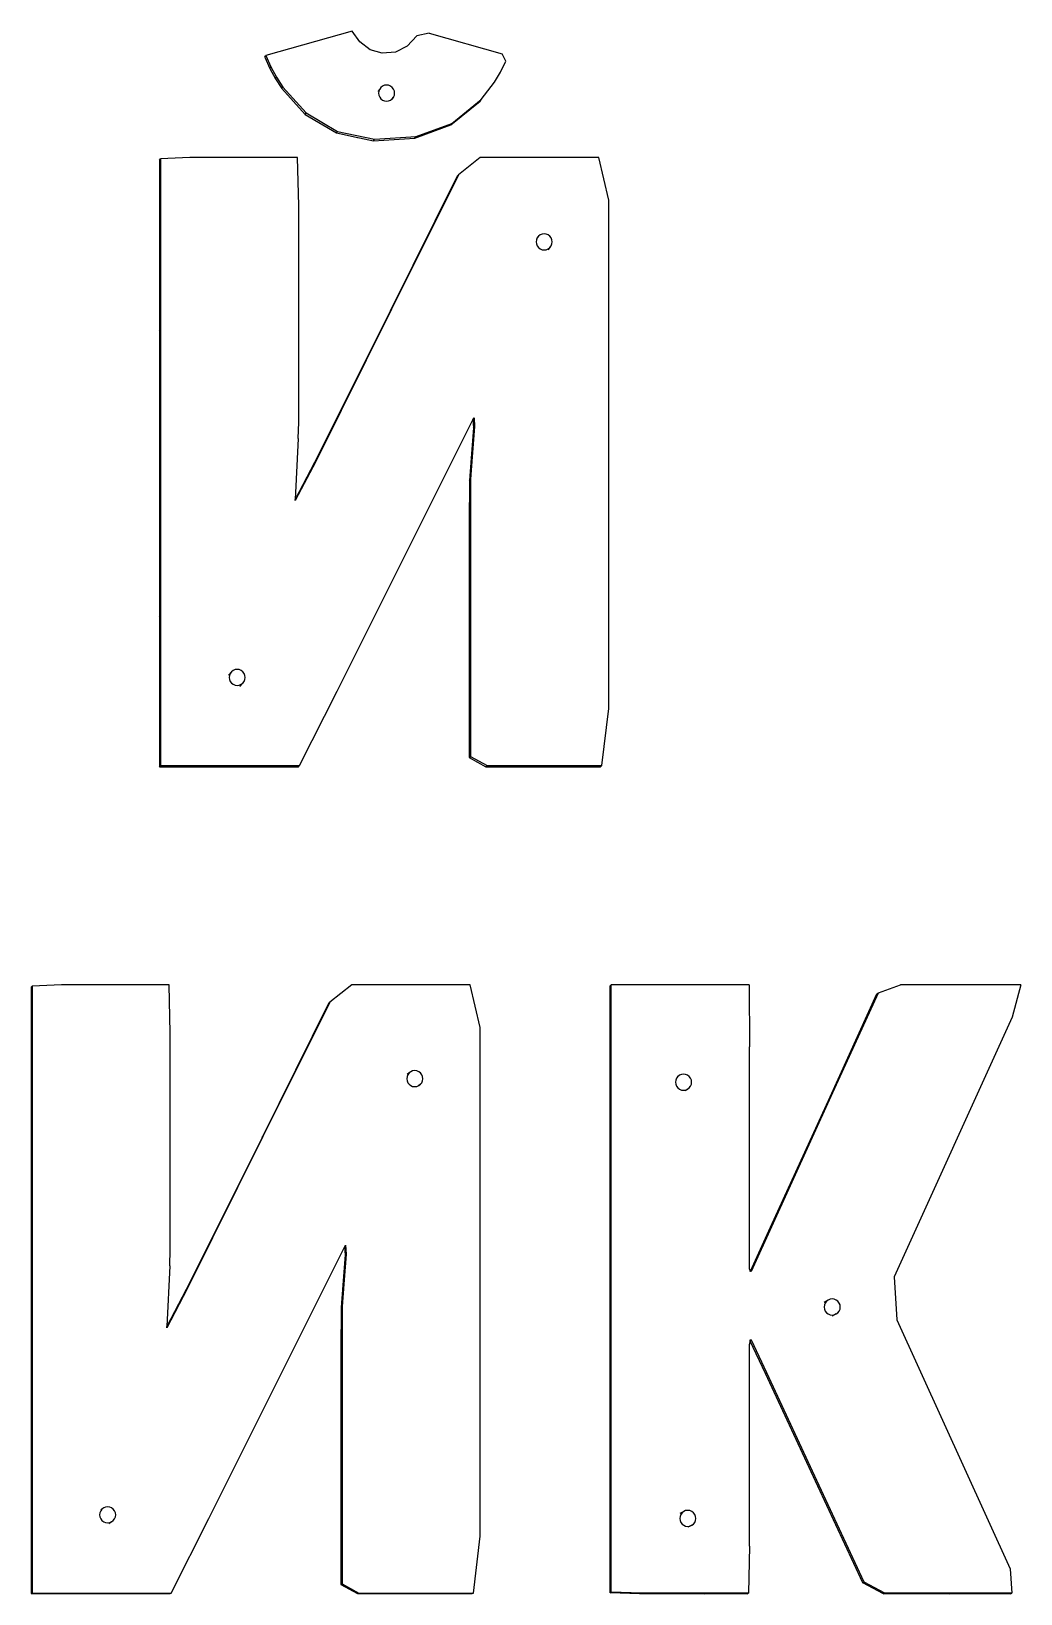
# Model space of a CAD drawing. Extents: x -1938 to 2501, y -2491 to 1970.
# Drawn here: x 1147 to 1906, y 770 to 1970 of the extents above; entities that cross this region are included whole.
import ezdxf

# ---------------------------------------------------------------- set-up
doc = ezdxf.new("R2010")
doc.units = 0
doc.layers.get('0').update_dxf_attribs({"linetype": 'CONTINUOUS'})

msp = doc.modelspace()

# ---------------------------------------------------------------- linework, layer by layer
for p, q in [((1393, 1969.9), (1326.7, 1951.2)), ((1398.9, 1961.8), (1393, 1969.9)), ((1452, 1968.4), (1442.6, 1966.4)), ((1452, 1968.4), (1508, 1952.5)), ((1406.6, 1955.6), (1398.9, 1961.8)), ((1415.8, 1953), (1406.6, 1955.6)), ((1435.1, 1958.4), (1426.1, 1953.9)), ((1442.6, 1966.4), (1435.1, 1958.4)), ((1325.9, 1950), (1326.7, 1951.2)), ((1325.9, 1950), (1329.8, 1941.4)), ((1326.7, 1951.2), (1330.6, 1942.6)), ((1426.1, 1953.9), (1415.8, 1953)), ((1506.7, 1938.6), (1510.8, 1946.9)), ((1510.8, 1946.9), (1508, 1952.5)), ((1329.8, 1941.4), (1330.6, 1942.6)), ((1329.8, 1941.4), (1334.1, 1933.4)), ((1330.6, 1942.6), (1334.9, 1934.6)), ((1334.1, 1933.4), (1334.9, 1934.6)), ((1334.1, 1933.4), (1338.9, 1925.9)), ((1334.9, 1934.6), (1339.7, 1927.1)), ((1502.1, 1930.9), (1506.7, 1938.6)), ((1338.9, 1925.9), (1339.7, 1927.1)), ((1338.9, 1925.9), (1356.8, 1906)), ((1339.7, 1927.1), (1357.6, 1907.2)), ((1414, 1925.5), (1412.6, 1923.6)), ((1413.4, 1924), (1413.2, 1922.4)), ((1413.2, 1922.4), (1413.4, 1920.9)), ((1414, 1925.5), (1413.4, 1924)), ((1413.4, 1920.9), (1414, 1919.4)), ((1415, 1926.8), (1414, 1925.5)), ((1416.3, 1927.8), (1415, 1926.8)), ((1417.7, 1928.4), (1416.3, 1927.8)), ((1419.3, 1928.6), (1417.7, 1928.4)), ((1420.9, 1928.4), (1419.3, 1928.6)), ((1422.4, 1927.8), (1420.9, 1928.4)), ((1423.7, 1926.8), (1422.4, 1927.8)), ((1424.7, 1925.5), (1423.7, 1926.8)), ((1425.3, 1924), (1424.7, 1925.5)), ((1424.7, 1919.4), (1425.3, 1920.9)), ((1425.5, 1922.4), (1425.3, 1924)), ((1425.3, 1920.9), (1425.5, 1922.4)), ((1492, 1917.4), (1502.1, 1930.9)), ((1414, 1919.4), (1415, 1918.1)), ((1415, 1918.1), (1416.3, 1917.1)), ((1416.3, 1917.1), (1417.7, 1916.5)), ((1417.7, 1916.5), (1419.3, 1916.3)), ((1419.3, 1916.3), (1420.9, 1916.5)), ((1420.9, 1916.5), (1422.4, 1917.1)), ((1422.4, 1917.1), (1423.7, 1918.1)), ((1424.7, 1919.4), (1423.2, 1917.4)), ((1423.7, 1918.1), (1424.7, 1919.4)), ((1468.6, 1898), (1491.1, 1916.2)), ((1469.5, 1899.1), (1492, 1917.4)), ((1491.1, 1916.2), (1492, 1917.4)), ((1356.8, 1906), (1357.6, 1907.2)), ((1356.8, 1906), (1380.8, 1891.9)), ((1357.6, 1907.2), (1381.6, 1893)), ((1441.1, 1887.9), (1468.6, 1898)), ((1441.9, 1889), (1469.5, 1899.1)), ((1468.6, 1898), (1469.5, 1899.1)), ((1380.8, 1891.9), (1381.6, 1893)), ((1380.8, 1891.9), (1395.9, 1888.7)), ((1381.6, 1893), (1410.1, 1887)), ((1395.9, 1888.7), (1396.9, 1888.3)), ((1395.9, 1888.7), (1398.6, 1888.1)), ((1396.9, 1888.3), (1398.4, 1888.1)), ((1398.4, 1888.1), (1398.6, 1888.1)), ((1398.6, 1888.1), (1409.2, 1885.8)), ((1409.2, 1885.8), (1441.1, 1887.9)), ((1409.2, 1885.8), (1410.1, 1887)), ((1410.1, 1887), (1441.9, 1889)), ((1441.1, 1887.9), (1441.9, 1889)), ((1245.1, 1870.9), (1245.9, 1872)), ((1268.4, 1873), (1245.9, 1872)), ((1245.9, 1872), (1245.9, 1740.6)), ((1351, 1873), (1268.4, 1873)), ((1351.9, 1835.8), (1351, 1873)), ((1491.2, 1873), (1474.4, 1859.8)), ((1582.1, 1873), (1491.2, 1873)), ((1589.8, 1840.2), (1582.1, 1873)), ((1245.1, 1870.9), (1245.1, 1739.6)), ((1474.4, 1859.8), (1423, 1756.5)), ((1473.5, 1858.7), (1474.4, 1859.8)), ((1473.5, 1858.7), (1422.2, 1755.5)), ((1351.9, 1669.9), (1351.9, 1835.8)), ((1589.8, 1449.9), (1589.8, 1840.2)), ((1535.9, 1812.5), (1534.4, 1810.7)), ((1535.9, 1812.5), (1534.9, 1811.3)), ((1537.2, 1813.5), (1535.9, 1812.5)), ((1538.7, 1814.1), (1537.2, 1813.5)), ((1540.3, 1814.3), (1538.7, 1814.1)), ((1541.9, 1814.1), (1540.3, 1814.3)), ((1543.3, 1813.5), (1541.9, 1814.1)), ((1544.6, 1812.5), (1543.3, 1813.5)), ((1545.6, 1811.3), (1544.6, 1812.5)), ((1534.3, 1809.8), (1534.1, 1808.2)), ((1534.1, 1808.2), (1534.3, 1806.6)), ((1534.9, 1811.3), (1534.3, 1809.8)), ((1534.3, 1806.6), (1534.9, 1805.1)), ((1534.9, 1805.1), (1535.9, 1803.8)), ((1535.9, 1803.8), (1537.2, 1802.8)), ((1537.2, 1802.8), (1538.7, 1802.2)), ((1538.7, 1802.2), (1540.3, 1802)), ((1540.3, 1802), (1541.9, 1802.2)), ((1541.9, 1802.2), (1543.3, 1802.8)), ((1544.6, 1803.8), (1543.1, 1802)), ((1543.3, 1802.8), (1544.6, 1803.8)), ((1544.6, 1803.8), (1545.6, 1805.1)), ((1546.2, 1809.8), (1545.6, 1811.3)), ((1545.6, 1805.1), (1546.2, 1806.6)), ((1546.4, 1808.2), (1546.2, 1809.8)), ((1546.2, 1806.6), (1546.4, 1808.2)), ((1422.2, 1755.5), (1364.1, 1638.7)), ((1423, 1756.5), (1364.9, 1639.7)), ((1422.2, 1755.5), (1423, 1756.5)), ((1245.1, 1739.6), (1245.9, 1740.6)), ((1245.1, 1739.6), (1245.1, 1520.6)), ((1245.9, 1740.6), (1245.9, 1521.6)), ((1351.5, 1657.3), (1351.9, 1669.9)), ((1381.5, 1463.3), (1485.6, 1671.5)), ((1485.6, 1671.5), (1486.4, 1673.2)), ((1485.6, 1671.5), (1486, 1665.4)), ((1486.4, 1673.2), (1486.9, 1666.4)), ((1351.5, 1657.3), (1349.2, 1610.4)), ((1486, 1665.4), (1484.2, 1642.2)), ((1486.9, 1666.4), (1485.1, 1643.2)), ((1486, 1665.4), (1486.9, 1666.4)), ((1364.9, 1639.7), (1349.1, 1609.7)), ((1364.1, 1638.7), (1349.2, 1610.4)), ((1364.1, 1638.7), (1364.9, 1639.7)), ((1484.2, 1642.2), (1482.9, 1625)), ((1485.1, 1643.2), (1483.8, 1626)), ((1484.2, 1642.2), (1485.1, 1643.2)), ((1482.9, 1625), (1482.8, 1591.5)), ((1482.9, 1625), (1483.8, 1626)), ((1483.8, 1626), (1483.7, 1592.5)), ((1349.1, 1609.7), (1349.2, 1610.4)), ((1482.8, 1591.5), (1483.7, 1592.5)), ((1482.8, 1591.5), (1482.8, 1492.6)), ((1483.7, 1592.5), (1483.7, 1493.5)), ((1245.1, 1520.6), (1245.9, 1521.6)), ((1245.1, 1520.6), (1245.1, 1405.2)), ((1245.9, 1521.6), (1245.9, 1406.1)), ((1482.8, 1492.6), (1483.7, 1493.5)), ((1482.8, 1492.6), (1482.8, 1412.3)), ((1483.7, 1493.5), (1483.7, 1413.2)), ((1300.3, 1478.2), (1297.9, 1475.5)), ((1299.3, 1476.9), (1298.7, 1475.4)), ((1300.3, 1478.2), (1299.3, 1476.9)), ((1301.6, 1479.2), (1300.3, 1478.2)), ((1303, 1479.8), (1301.6, 1479.2)), ((1304.6, 1480), (1303, 1479.8)), ((1306.2, 1479.8), (1304.6, 1480)), ((1307.7, 1479.2), (1306.2, 1479.8)), ((1309, 1478.2), (1307.7, 1479.2)), ((1310, 1476.9), (1309, 1478.2)), ((1310.6, 1475.4), (1310, 1476.9)), ((1298.7, 1475.4), (1298.5, 1473.8)), ((1298.5, 1473.8), (1298.7, 1472.2)), ((1298.7, 1472.2), (1299.3, 1470.7)), ((1299.3, 1470.7), (1300.3, 1469.5)), ((1300.3, 1469.5), (1301.6, 1468.5)), ((1301.6, 1468.5), (1303, 1467.9)), ((1303, 1467.9), (1304.6, 1467.7)), ((1304.6, 1467.7), (1306.2, 1467.9)), ((1306.2, 1467.9), (1307.7, 1468.5)), ((1309, 1469.5), (1306.6, 1466.8)), ((1307.7, 1468.5), (1309, 1469.5)), ((1309, 1469.5), (1310, 1470.7)), ((1310, 1470.7), (1310.6, 1472.2)), ((1310.8, 1473.8), (1310.6, 1475.4)), ((1310.6, 1472.2), (1310.8, 1473.8)), ((1352.6, 1406.1), (1381.5, 1463.3)), ((1584.5, 1406.1), (1589.8, 1449.9)), ((1245.1, 1405.2), (1245.9, 1406.1)), ((1245.1, 1405.2), (1271.6, 1405.2)), ((1245.9, 1406.1), (1272.3, 1406.1)), ((1271.6, 1405.2), (1272.3, 1406.1)), ((1271.6, 1405.2), (1321.7, 1405.2)), ((1272.3, 1406.1), (1322.5, 1406.1)), ((1321.7, 1405.2), (1322.5, 1406.1)), ((1321.7, 1405.2), (1351.8, 1405.2)), ((1322.5, 1406.1), (1352.6, 1406.1)), ((1351.8, 1405.2), (1352.6, 1406.1)), ((1482.8, 1412.3), (1483.7, 1413.2)), ((1482.8, 1412.3), (1495.6, 1405.2)), ((1483.7, 1413.2), (1496.5, 1406.1)), ((1495.6, 1405.2), (1496.5, 1406.1)), ((1495.6, 1405.2), (1542.3, 1405.2)), ((1496.5, 1406.1), (1543.2, 1406.1)), ((1542.3, 1405.2), (1543.2, 1406.1)), ((1542.3, 1405.2), (1583.5, 1405.2)), ((1543.2, 1406.1), (1584.5, 1406.1)), ((1583.5, 1405.2), (1584.5, 1406.1)), ((1146.6, 1236.1), (1147.3, 1236.8)), ((1146.6, 1236.1), (1146.6, 1104.7)), ((1169.8, 1237.8), (1147.3, 1236.8)), ((1147.3, 1236.8), (1147.3, 1105.4)), ((1252.4, 1237.8), (1169.8, 1237.8)), ((1253.3, 1200.6), (1252.4, 1237.8)), ((1392.6, 1237.8), (1375.8, 1224.6)), ((1483.5, 1237.8), (1392.6, 1237.8)), ((1491.2, 1205), (1483.5, 1237.8)), ((1590.8, 1237), (1591.7, 1237.7)), ((1590.8, 1121.1), (1590.8, 1237)), ((1591.7, 1121.8), (1591.7, 1237.7)), ((1697.5, 1237.7), (1591.7, 1237.7)), ((1697.5, 1237.7), (1697.7, 1190.3)), ((1796.7, 1231.6), (1813.8, 1237.7)), ((1906, 1237.7), (1813.8, 1237.7)), ((1906, 1237.7), (1899.5, 1212.9)), ((1375, 1223.9), (1323.7, 1120.6)), ((1375.8, 1224.6), (1324.4, 1121.3)), ((1375, 1223.9), (1375.8, 1224.6)), ((1759.6, 1151.7), (1795.6, 1230.8)), ((1760.6, 1152.4), (1796.7, 1231.6)), ((1795.6, 1230.8), (1796.7, 1231.6)), ((1899.5, 1212.9), (1808.9, 1013.6)), ((1253.3, 1034.6), (1253.3, 1200.6)), ((1491.2, 814.6), (1491.2, 1205)), ((1697.7, 1019.6), (1697.7, 1190.3)), ((1435, 1167.3), (1434.8, 1165.7)), ((1434.8, 1165.7), (1435, 1164.1)), ((1435.6, 1168.8), (1435, 1167.3)), ((1435, 1164.1), (1435.6, 1162.6)), ((1436.6, 1170.1), (1435.1, 1168.9)), ((1436.6, 1170.1), (1435.6, 1168.8)), ((1437.9, 1171), (1436.6, 1170.1)), ((1439.3, 1171.7), (1437.9, 1171)), ((1440.9, 1171.9), (1439.3, 1171.7)), ((1442.5, 1171.7), (1440.9, 1171.9)), ((1444, 1171), (1442.5, 1171.7)), ((1445.3, 1170.1), (1444, 1171)), ((1446.3, 1168.8), (1445.3, 1170.1)), ((1446.9, 1167.3), (1446.3, 1168.8)), ((1446.3, 1162.6), (1446.9, 1164.1)), ((1447.1, 1165.7), (1446.9, 1167.3)), ((1446.9, 1164.1), (1447.1, 1165.7)), ((1641.3, 1164.6), (1641.1, 1163)), ((1641.9, 1166.1), (1641.3, 1164.6)), ((1642.9, 1167.3), (1641.9, 1166.1)), ((1644.1, 1168.3), (1642.5, 1167.1)), ((1644.1, 1168.3), (1642.9, 1167.3)), ((1645.6, 1168.9), (1644.1, 1168.3)), ((1647.2, 1169.1), (1645.6, 1168.9)), ((1648.8, 1168.9), (1647.2, 1169.1)), ((1650.3, 1168.3), (1648.8, 1168.9)), ((1651.6, 1167.3), (1650.3, 1168.3)), ((1652.5, 1166.1), (1651.6, 1167.3)), ((1653.2, 1164.6), (1652.5, 1166.1)), ((1653.4, 1163), (1653.2, 1164.6)), ((1435.6, 1162.6), (1436.6, 1161.4)), ((1436.6, 1161.4), (1437.9, 1160.4)), ((1437.9, 1160.4), (1439.3, 1159.8)), ((1439.3, 1159.8), (1440.9, 1159.6)), ((1440.9, 1159.6), (1442.5, 1159.8)), ((1442.5, 1159.8), (1444, 1160.4)), ((1445.3, 1161.4), (1443.8, 1160.2)), ((1444, 1160.4), (1445.3, 1161.4)), ((1445.3, 1161.4), (1446.3, 1162.6)), ((1641.1, 1163), (1641.3, 1161.4)), ((1641.3, 1161.4), (1641.9, 1159.9)), ((1641.9, 1159.9), (1642.9, 1158.6)), ((1642.9, 1158.6), (1644.1, 1157.6)), ((1644.1, 1157.6), (1645.6, 1157)), ((1645.6, 1157), (1647.2, 1156.8)), ((1647.2, 1156.8), (1648.8, 1157)), ((1650.3, 1157.6), (1648.6, 1156.5)), ((1648.8, 1157), (1650.3, 1157.6)), ((1650.3, 1157.6), (1651.6, 1158.6)), ((1651.6, 1158.6), (1652.5, 1159.9)), ((1652.5, 1159.9), (1653.2, 1161.4)), ((1653.2, 1161.4), (1653.4, 1163)), ((1714, 1051.7), (1759.6, 1151.7)), ((1715, 1052.3), (1760.6, 1152.4)), ((1759.6, 1151.7), (1760.6, 1152.4)), ((1323.7, 1120.6), (1265.6, 1003.8)), ((1324.4, 1121.3), (1266.3, 1004.4)), ((1323.7, 1120.6), (1324.4, 1121.3)), ((1590.8, 1121.1), (1591.7, 1121.8)), ((1590.8, 901.8), (1590.8, 1121.1)), ((1591.7, 902.3), (1591.7, 1121.8)), ((1146.6, 1104.7), (1147.3, 1105.4)), ((1146.6, 1104.7), (1146.6, 885.8)), ((1147.3, 1105.4), (1147.3, 886.3)), ((1698.6, 1018), (1714, 1051.7)), ((1699.4, 1018), (1715, 1052.3)), ((1714, 1051.7), (1715, 1052.3)), ((1252.9, 1022.1), (1253.3, 1034.6)), ((1282.9, 828.1), (1387.1, 1036.4)), ((1387.1, 1036.4), (1387.8, 1037.9)), ((1387.1, 1036.4), (1387.5, 1030.5)), ((1387.8, 1037.9), (1388.3, 1031.1)), ((1252.9, 1022.1), (1250.6, 975.4)), ((1387.5, 1030.5), (1385.7, 1007.3)), ((1388.3, 1031.1), (1386.5, 1007.9)), ((1387.5, 1030.5), (1388.3, 1031.1)), ((1386.5, 1007.9), (1385.2, 990.7)), ((1385.7, 1007.3), (1386.5, 1007.9)), ((1697.7, 1019.6), (1698, 1018)), ((1698, 1018), (1698.6, 1018)), ((1699.4, 1018), (1698.6, 1018)), ((1808.9, 1013.6), (1810.8, 980.6)), ((1266.3, 1004.4), (1250.6, 974.5)), ((1265.6, 1003.8), (1250.6, 975.4)), ((1265.6, 1003.8), (1266.3, 1004.4)), ((1385.7, 1007.3), (1384.4, 990.1)), ((1758.3, 995.7), (1755.1, 993.9)), ((1758.3, 995.7), (1757, 994.8)), ((1759.7, 996.4), (1758.3, 995.7)), ((1761.3, 996.6), (1759.7, 996.4)), ((1762.9, 996.4), (1761.3, 996.6)), ((1764.4, 995.7), (1762.9, 996.4)), ((1765.7, 994.8), (1764.4, 995.7)), ((1384.4, 990.1), (1384.3, 956.7)), ((1384.4, 990.1), (1385.2, 990.7)), ((1385.2, 990.7), (1385.2, 957.2)), ((1755.4, 992), (1755.2, 990.4)), ((1755.2, 990.4), (1755.4, 988.8)), ((1756, 993.5), (1755.4, 992)), ((1755.4, 988.8), (1756, 987.3)), ((1757, 994.8), (1756, 993.5)), ((1756, 987.3), (1757, 986)), ((1757, 986), (1758.3, 985.1)), ((1758.3, 985.1), (1759.7, 984.5)), ((1759.7, 984.5), (1761.3, 984.2)), ((1764.4, 985.1), (1761.2, 983.3)), ((1761.3, 984.2), (1762.9, 984.5)), ((1762.9, 984.5), (1764.4, 985.1)), ((1764.4, 985.1), (1765.7, 986)), ((1766.7, 993.5), (1765.7, 994.8)), ((1765.7, 986), (1766.7, 987.3)), ((1767.3, 992), (1766.7, 993.5)), ((1766.7, 987.3), (1767.3, 988.8)), ((1767.5, 990.4), (1767.3, 992)), ((1767.3, 988.8), (1767.5, 990.4)), ((1250.6, 974.5), (1250.6, 975.4)), ((1810.8, 980.6), (1897.8, 789.3)), ((1698, 964.3), (1697.7, 961.8)), ((1697.7, 806.7), (1697.7, 961.8)), ((1698.8, 964.9), (1698, 964.9)), ((1698, 964.4), (1698.8, 964.9)), ((1698, 964.9), (1698, 964.4)), ((1698, 964.4), (1698, 964.3)), ((1698.4, 964.3), (1698, 964.3)), ((1698.4, 964.3), (1699.4, 964.9)), ((1710, 939.3), (1698.4, 964.3)), ((1699.4, 964.9), (1698.8, 964.9)), ((1711.1, 939.8), (1699.4, 964.9)), ((1384.3, 956.7), (1385.2, 957.2)), ((1384.3, 956.7), (1384.3, 857.7)), ((1385.2, 957.2), (1385.2, 858.2)), ((1710, 939.3), (1711.1, 939.8)), ((1750.3, 852.8), (1710, 939.3)), ((1751.3, 853.3), (1711.1, 939.8)), ((1590.8, 901.8), (1591.7, 902.3)), ((1590.8, 771.1), (1590.8, 901.8)), ((1591.7, 771.6), (1591.7, 902.3)), ((1146.6, 885.8), (1147.3, 886.3)), ((1146.6, 885.8), (1146.6, 770.4)), ((1147.3, 886.3), (1147.3, 770.8)), ((1384.3, 857.7), (1385.2, 858.2)), ((1384.3, 857.7), (1384.3, 777.5)), ((1385.2, 858.2), (1385.2, 777.9)), ((1750.3, 852.8), (1751.3, 853.3)), ((1784.7, 778.6), (1750.3, 852.8)), ((1785.8, 779.1), (1751.3, 853.3)), ((1199.3, 832.5), (1199.1, 830.9)), ((1199.1, 830.9), (1199.3, 829.3)), ((1199.9, 833.9), (1199.3, 832.5)), ((1199.3, 829.3), (1199.9, 827.8)), ((1200.9, 835.2), (1199.9, 833.9)), ((1199.9, 827.8), (1200.9, 826.5)), ((1202.2, 836.2), (1200, 834.7)), ((1202.2, 836.2), (1200.9, 835.2)), ((1203.6, 836.8), (1202.2, 836.2)), ((1205.2, 837), (1203.6, 836.8)), ((1206.8, 836.8), (1205.2, 837)), ((1208.3, 836.2), (1206.8, 836.8)), ((1209.6, 835.2), (1208.3, 836.2)), ((1210.6, 833.9), (1209.6, 835.2)), ((1209.6, 826.5), (1210.6, 827.8)), ((1211.2, 832.5), (1210.6, 833.9)), ((1210.6, 827.8), (1211.2, 829.3)), ((1211.4, 830.9), (1211.2, 832.5)), ((1211.2, 829.3), (1211.4, 830.9)), ((1254.1, 770.8), (1282.9, 828.1)), ((1644.5, 829.7), (1644.3, 828.1)), ((1644.3, 828.1), (1644.5, 826.5)), ((1647.4, 833.4), (1644.4, 831.9)), ((1645.1, 831.2), (1644.5, 829.7)), ((1646.1, 832.5), (1645.1, 831.2)), ((1647.4, 833.4), (1646.1, 832.5)), ((1648.8, 834.1), (1647.4, 833.4)), ((1650.4, 834.3), (1648.8, 834.1)), ((1652, 834.1), (1650.4, 834.3)), ((1653.5, 833.4), (1652, 834.1)), ((1654.8, 832.5), (1653.5, 833.4)), ((1655.8, 831.2), (1654.8, 832.5)), ((1656.4, 829.7), (1655.8, 831.2)), ((1656.6, 828.1), (1656.4, 829.7)), ((1656.4, 826.5), (1656.6, 828.1)), ((1200.9, 826.5), (1202.2, 825.5)), ((1202.2, 825.5), (1203.6, 824.9)), ((1203.6, 824.9), (1205.2, 824.7)), ((1205.2, 824.7), (1206.8, 824.9)), ((1208.3, 825.5), (1206.1, 824)), ((1206.8, 824.9), (1208.3, 825.5)), ((1208.3, 825.5), (1209.6, 826.5)), ((1644.5, 826.5), (1645.1, 825)), ((1645.1, 825), (1646.1, 823.8)), ((1646.1, 823.8), (1647.4, 822.8)), ((1647.4, 822.8), (1648.8, 822.2)), ((1648.8, 822.2), (1650.4, 822)), ((1650.4, 822), (1652, 822.2)), ((1653.5, 822.8), (1650.5, 821.3)), ((1652, 822.2), (1653.5, 822.8)), ((1653.5, 822.8), (1654.8, 823.8)), ((1654.8, 823.8), (1655.8, 825)), ((1655.8, 825), (1656.4, 826.5)), ((1485.9, 770.8), (1491.2, 814.6)), ((1697.7, 806.7), (1697, 770.7)), ((1897.8, 789.3), (1899.1, 770.7)), ((1146.6, 770.4), (1147.3, 770.8)), ((1146.6, 770.4), (1173.1, 770.4)), ((1147.3, 770.8), (1173.8, 770.8)), ((1173.1, 770.4), (1173.8, 770.8)), ((1173.1, 770.4), (1223.2, 770.4)), ((1173.8, 770.8), (1224, 770.8)), ((1223.2, 770.4), (1224, 770.8)), ((1223.2, 770.4), (1253.3, 770.4)), ((1224, 770.8), (1254.1, 770.8)), ((1253.3, 770.4), (1254.1, 770.8)), ((1384.3, 777.5), (1385.2, 777.9)), ((1384.3, 777.5), (1397.1, 770.4)), ((1385.2, 777.9), (1397.9, 770.8)), ((1397.1, 770.4), (1397.9, 770.8)), ((1397.1, 770.4), (1443.7, 770.4)), ((1397.9, 770.8), (1444.6, 770.8)), ((1443.7, 770.4), (1444.6, 770.8)), ((1443.7, 770.4), (1485, 770.4)), ((1444.6, 770.8), (1485.9, 770.8)), ((1485, 770.4), (1485.9, 770.8)), ((1590.8, 771.1), (1591.7, 771.6)), ((1613.6, 770.3), (1590.8, 771.1)), ((1614.6, 770.7), (1591.7, 771.6)), ((1613.6, 770.3), (1614.6, 770.7)), ((1663.2, 770.3), (1613.6, 770.3)), ((1664.2, 770.7), (1614.6, 770.7)), ((1663.2, 770.3), (1664.2, 770.7)), ((1696, 770.3), (1663.2, 770.3)), ((1697, 770.7), (1664.2, 770.7)), ((1696, 770.3), (1697, 770.7)), ((1784.7, 778.6), (1785.8, 779.1)), ((1800.7, 770.3), (1784.7, 778.6)), ((1801.8, 770.7), (1785.8, 779.1)), ((1800.7, 770.3), (1801.8, 770.7)), ((1851.2, 770.3), (1800.7, 770.3)), ((1852.3, 770.7), (1801.8, 770.7)), ((1851.2, 770.3), (1852.3, 770.7)), ((1898, 770.3), (1851.2, 770.3)), ((1899.1, 770.7), (1852.3, 770.7)), ((1898, 770.3), (1899.1, 770.7))]:
    msp.add_line(p, q)

doc.saveas('drawing.dxf')
